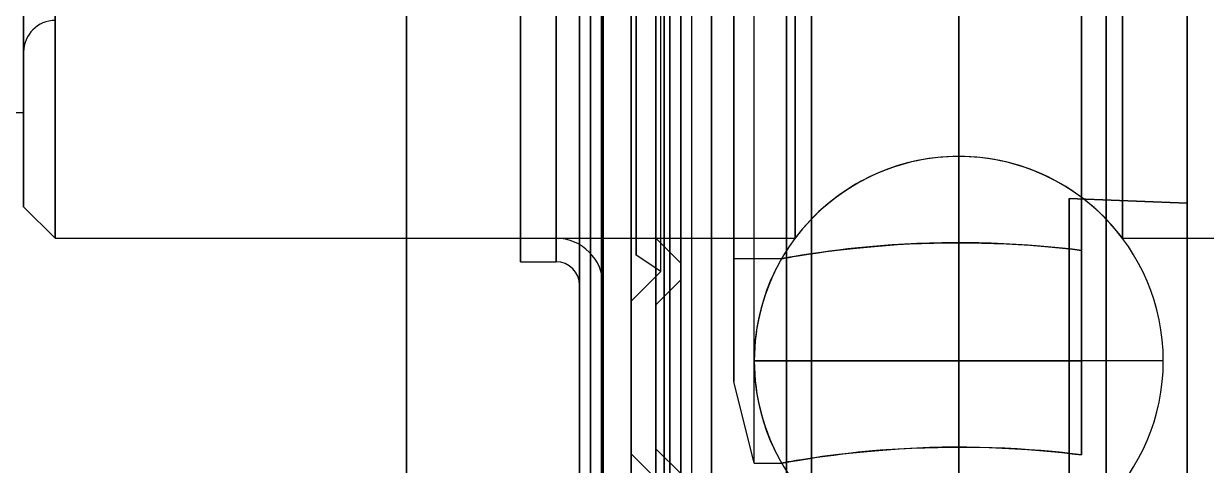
# Model space of a CAD drawing. Header units: millimetres. Extents: x 150937 to 394412, y 327166 to 584759.
# Drawn here: x 236453.25 to 236485.37, y 405536.58 to 405548.58 of the extents above; entities that cross this region are included whole.
import ezdxf

# ---------------------------------------------------------------- set-up
doc = ezdxf.new("R2010")
doc.units = ezdxf.units.MM
doc.layers.add('MAIN-1', color=7, linetype='Continuous')

# ---------------------------------------------------------------- blocks, each defined once
blk = doc.blocks.new('C-1 UP RIGHT')
for p in [(-14.998, -172), (30.002, -172)]:
    blk.add_line(p, (67.602, -172))
at = {"layer": 'MAIN-1'}
for p, q in [((99.202, -198), (99.202, -106)), ((99.202, -106), (99.202, -198)), ((78.002, -191.583), (78.002, -112.417)), ((78.002, -112.417), (78.002, -191.583)), ((83.002, -117.417), (83.002, -186.583)), ((83.002, -186.369), (83.002, -117.631)), ((85.452, -184.25), (85.452, -119.75)), ((85.452, -119.75), (85.452, -184.25)), ((93.002, -119.695), (93.002, -184.305)), ((93.002, -184.305), (93.002, -119.695)), ((85.452, -119.907), (85.452, -184.094)), ((85.452, -184.094), (85.452, -119.907)), ((82.702, -176.696), (82.702, -127.304)), ((83.34, -127.304), (83.34, -176.696)), ((83.34, -176.696), (83.34, -127.304)), ((93.002, -173.195), (93.002, -130.805)), ((93.002, -130.805), (93.002, -173.195)), ((67.602, -133.642), (67.602, -170.358)), ((67.602, -170.358), (67.602, -133.642)), ((67.602, -152), (67.602, -174.562)), ((67.602, -174.562), (67.602, -152)), ((68.46, -152), (68.46, -175.42)), ((68.46, -175.42), (68.46, -152)), ((78.002, -152), (78.002, -196.889)), ((78.002, -196.889), (78.002, -152)), ((81.102, -152), (81.102, -176.058)), ((81.102, -176.058), (81.102, -152)), ((81.102, -175.42), (81.102, -152)), ((82.064, -152), (82.064, -175.42)), ((82.064, -152), (82.064, -176.058)), ((82.064, -176.058), (82.064, -152)), ((82.064, -175.42), (82.064, -152)), ((82.702, -152), (82.702, -183.899)), ((82.702, -183.899), (82.702, -152)), ((82.702, -152), (82.702, -176.696)), ((83.002, -152), (83.002, -186.369)), ((83.002, -186.369), (83.002, -152)), ((83.002, -184.85), (83.002, -152)), ((83.302, -186.669), (83.302, -152)), ((83.302, -152), (83.302, -186.669)), ((83.302, -184.55), (83.302, -152)), ((83.34, -152), (83.34, -183.899)), ((83.34, -183.899), (83.34, -152)), ((84.105, -152), (84.105, -184.55)), ((84.105, -184.55), (84.105, -152)), ((84.105, -181.272), (84.105, -152)), ((84.105, -184.094), (84.105, -152)), ((84.105, -177.131), (84.105, -152)), ((84.239, -152), (84.239, -175.877)), ((84.239, -175.877), (84.239, -152)), ((84.239, -175.42), (84.239, -152)), ((84.778, -177.224), (84.778, -152)), ((84.778, -181.946), (84.778, -152)), ((84.778, -152), (84.778, -184.094)), ((84.778, -184.094), (84.778, -152)), ((84.778, -152), (84.778, -175.42)), ((84.778, -175.42), (84.778, -152)), ((84.778, -152), (84.778, -181.137)), ((84.778, -181.137), (84.778, -152)), ((84.913, -176.322), (84.913, -152)), ((84.996, -152), (84.996, -184.55)), ((84.996, -184.55), (84.996, -152)), ((85.152, -184.55), (85.152, -152)), ((85.152, -152), (85.152, -184.55)), ((85.452, -182.9), (85.452, -152)), ((85.452, -176.55), (85.452, -152)), ((85.452, -176.094), (85.452, -152)), ((85.452, -181.811), (85.452, -152)), ((85.752, -182.6), (85.752, -152)), ((86.282, -188), (86.282, -152)), ((86.892, -179.306), (86.892, -152)), ((86.892, -175.972), (86.892, -152)), ((87.447, -181.528), (87.447, -152)), ((88.322, -188), (88.322, -152)), ((88.556, -152), (88.556, -175.42)), ((88.556, -175.42), (88.556, -152)), ((88.998, -152), (88.998, -182.6)), ((88.998, -182.6), (88.998, -152)), ((97.006, -182.6), (97.006, -152)), ((97.006, -152), (97.006, -182.6)), ((97.448, -175.42), (97.448, -152)), ((97.448, -152), (97.448, -175.42)), ((99.202, -152), (99.202, -174.464)), ((99.202, -174.464), (99.202, -152)), ((86.892, -152.811), (86.892, -179.306)), ((86.282, -154.392), (86.282, -187.367)), ((86.282, -154.392), (86.282, -188)), ((86.282, -187.367), (86.282, -154.392)), ((88.322, -154.392), (88.322, -187.695)), ((88.322, -154.392), (88.322, -188)), ((88.322, -187.695), (88.322, -154.392)), ((96.335, -175.748), (96.335, -155.276)), ((96.335, -155.276), (96.335, -175.748)), ((96.335, -155.638), (96.335, -181.303)), ((96.335, -181.303), (96.335, -155.638)), ((96.002, -174.341), (96.002, -192.019)), ((96.002, -189.161), (96.002, -174.341)), ((96.458, -174.358), (96.002, -174.341)), ((96.002, -192.019), (96.002, -174.341)), ((96.002, -174.341), (96.458, -174.358)), ((96.002, -174.341), (96.002, -189.161)), ((96.915, -174.376), (96.458, -174.358)), ((96.458, -174.358), (96.915, -174.376)), ((97.372, -174.394), (96.915, -174.376)), ((96.915, -174.376), (97.372, -174.394)), ((97.829, -174.411), (97.372, -174.394)), ((97.372, -174.394), (97.829, -174.411)), ((98.286, -174.429), (97.829, -174.411)), ((97.829, -174.411), (98.286, -174.429)), ((98.744, -174.446), (98.286, -174.429)), ((98.286, -174.429), (98.744, -174.446)), ((68.46, -175.42), (67.602, -174.562)), ((99.202, -174.464), (98.744, -174.446)), ((98.744, -174.446), (99.202, -174.464)), ((99.202, -189.161), (99.202, -174.464)), ((99.202, -174.464), (99.202, -189.161)), ((68.46, -175.42), (78.002, -175.42)), ((78.002, -175.42), (88.556, -175.42)), ((81.102, -175.42), (82.064, -175.42)), ((84.239, -175.42), (84.778, -175.42)), ((85.452, -176.094), (84.778, -175.42)), ((89.631, -175.752), (89.875, -175.723)), ((89.991, -175.709), (89.732, -175.74)), ((89.875, -175.723), (90.138, -175.693)), ((90.27, -175.679), (89.991, -175.709)), ((90.138, -175.693), (90.418, -175.665)), ((90.565, -175.651), (90.27, -175.679)), ((90.418, -175.665), (90.713, -175.638)), ((90.875, -175.624), (90.565, -175.651)), ((90.713, -175.638), (91.021, -175.613)), ((91.197, -175.601), (90.875, -175.624)), ((91.021, -175.613), (91.338, -175.592)), ((91.528, -175.581), (91.197, -175.601)), ((91.338, -175.592), (91.663, -175.573)), ((91.865, -175.564), (91.528, -175.581)), ((91.663, -175.573), (91.992, -175.559)), ((92.205, -175.552), (91.865, -175.564)), ((91.992, -175.559), (92.323, -175.549)), ((92.544, -175.544), (92.205, -175.552)), ((92.323, -175.549), (92.652, -175.542)), ((92.879, -175.54), (92.544, -175.544)), ((92.652, -175.542), (92.976, -175.54)), ((93.21, -175.541), (92.879, -175.54)), ((92.976, -175.54), (93.299, -175.542)), ((93.546, -175.545), (93.21, -175.541)), ((93.299, -175.542), (93.628, -175.547)), ((93.886, -175.555), (93.546, -175.545)), ((93.628, -175.547), (93.959, -175.557)), ((94.225, -175.568), (93.886, -175.555)), ((93.959, -175.557), (94.288, -175.571)), ((94.561, -175.585), (94.225, -175.568)), ((94.288, -175.571), (94.614, -175.588)), ((94.889, -175.606), (94.561, -175.585)), ((94.614, -175.588), (94.933, -175.61)), ((95.209, -175.631), (94.889, -175.606)), ((94.933, -175.61), (95.242, -175.634)), ((95.515, -175.658), (95.209, -175.631)), ((95.242, -175.634), (95.539, -175.66)), ((95.807, -175.687), (95.515, -175.658)), ((95.539, -175.66), (95.822, -175.689)), ((96.081, -175.717), (95.807, -175.687)), ((95.822, -175.689), (96.088, -175.718)), ((96.335, -175.748), (96.081, -175.717)), ((96.088, -175.718), (96.335, -175.748)), ((97.448, -175.42), (109.644, -175.42)), ((84.913, -176.322), (84.239, -175.877)), ((86.892, -175.972), (88.191, -175.972)), ((88.207, -175.97), (88.191, -175.972)), ((88.191, -175.972), (88.203, -175.97)), ((88.191, -175.972), (88.191, -175.972)), ((88.191, -175.972), (88.191, -175.972)), ((88.191, -175.972), (88.191, -175.972)), ((88.191, -175.972), (88.191, -175.972)), ((88.191, -175.972), (88.191, -175.972)), ((88.191, -175.972), (88.191, -175.972)), ((88.203, -175.97), (88.241, -175.964)), ((88.249, -175.962), (88.207, -175.97)), ((88.241, -175.964), (88.303, -175.953)), ((88.319, -175.95), (88.249, -175.962)), ((88.303, -175.953), (88.392, -175.937)), ((88.415, -175.933), (88.319, -175.95)), ((88.392, -175.937), (88.505, -175.918)), ((88.538, -175.912), (88.415, -175.933)), ((88.505, -175.918), (88.643, -175.895)), ((88.686, -175.888), (88.538, -175.912)), ((88.643, -175.895), (88.804, -175.869)), ((88.858, -175.861), (88.686, -175.888)), ((88.804, -175.869), (88.985, -175.841)), ((89.051, -175.832), (88.858, -175.861)), ((88.985, -175.841), (89.186, -175.812)), ((89.263, -175.801), (89.051, -175.832)), ((89.186, -175.812), (89.402, -175.782)), ((89.491, -175.77), (89.263, -175.801)), ((89.402, -175.782), (89.631, -175.752)), ((89.732, -175.74), (89.491, -175.77)), ((96.335, -175.748), (96.335, -178.75)), ((96.335, -178.75), (96.335, -175.748)), ((81.102, -176.058), (82.064, -176.058)), ((84.105, -177.131), (84.913, -176.322)), ((84.778, -177.224), (85.452, -176.55)), ((93.002, -178.75), (87.447, -178.75)), ((87.447, -178.75), (93.002, -178.75)), ((98.557, -178.75), (93.002, -178.75)), ((96.335, -178.75), (93.002, -178.75)), ((93.002, -178.75), (96.335, -178.75)), ((96.335, -181.303), (96.335, -178.75)), ((96.335, -178.75), (96.335, -181.303)), ((87.447, -181.528), (86.892, -179.306)), ((85.452, -181.811), (84.778, -181.137)), ((90.87, -181.18), (90.563, -181.206)), ((90.723, -181.192), (91.047, -181.166)), ((91.191, -181.156), (90.87, -181.18)), ((91.047, -181.166), (91.383, -181.144)), ((91.522, -181.136), (91.191, -181.156)), ((91.383, -181.144), (91.729, -181.125)), ((91.861, -181.119), (91.522, -181.136)), ((91.729, -181.125), (92.08, -181.111)), ((92.204, -181.107), (91.861, -181.119)), ((92.08, -181.111), (92.433, -181.101)), ((92.547, -181.099), (92.204, -181.107)), ((92.433, -181.101), (92.784, -181.096)), ((92.887, -181.095), (92.547, -181.099)), ((92.784, -181.096), (93.13, -181.095)), ((93.224, -181.096), (92.887, -181.095)), ((93.13, -181.095), (93.48, -181.099)), ((93.565, -181.101), (93.224, -181.096)), ((93.48, -181.099), (93.832, -181.108)), ((93.909, -181.11), (93.565, -181.101)), ((93.832, -181.108), (94.184, -181.121)), ((94.251, -181.124), (93.909, -181.11)), ((94.184, -181.121), (94.532, -181.139)), ((94.587, -181.142), (94.251, -181.124)), ((94.532, -181.139), (94.871, -181.16)), ((94.916, -181.163), (94.587, -181.142)), ((94.871, -181.16), (95.198, -181.185)), ((95.232, -181.188), (94.916, -181.163)), ((84.778, -181.946), (84.105, -181.272)), ((88.361, -181.497), (88.284, -181.511)), ((88.299, -181.508), (88.382, -181.494)), ((88.462, -181.48), (88.361, -181.497)), ((88.382, -181.494), (88.491, -181.475)), ((88.586, -181.46), (88.462, -181.48)), ((88.491, -181.475), (88.624, -181.453)), ((88.732, -181.436), (88.586, -181.46)), ((88.624, -181.453), (88.781, -181.428)), ((88.899, -181.41), (88.732, -181.436)), ((88.781, -181.428), (88.959, -181.4)), ((89.086, -181.382), (88.899, -181.41)), ((88.959, -181.4), (89.158, -181.371)), ((89.291, -181.352), (89.086, -181.382)), ((89.158, -181.371), (89.375, -181.341)), ((89.511, -181.323), (89.291, -181.352)), ((89.375, -181.341), (89.607, -181.31)), ((89.745, -181.293), (89.511, -181.323)), ((89.607, -181.31), (89.854, -181.28)), ((89.998, -181.264), (89.745, -181.293)), ((89.854, -181.28), (90.124, -181.25)), ((90.271, -181.234), (89.998, -181.264)), ((90.124, -181.25), (90.415, -181.22)), ((90.563, -181.206), (90.271, -181.234)), ((90.415, -181.22), (90.723, -181.192)), ((95.198, -181.185), (95.511, -181.213)), ((95.535, -181.215), (95.232, -181.188)), ((95.511, -181.213), (95.806, -181.242)), ((95.821, -181.243), (95.535, -181.215)), ((95.806, -181.242), (96.082, -181.272)), ((96.089, -181.273), (95.821, -181.243)), ((96.082, -181.272), (96.335, -181.303)), ((96.335, -181.303), (96.089, -181.273)), ((87.447, -181.528), (88.191, -181.528)), ((88.191, -181.527), (88.205, -181.525)), ((88.2, -181.526), (88.191, -181.527)), ((88.23, -181.52), (88.2, -181.526)), ((88.205, -181.525), (88.24, -181.519)), ((88.284, -181.511), (88.23, -181.52)), ((88.24, -181.519), (88.299, -181.508))]:
    blk.add_line(p, q, dxfattribs=at)
for centre, radius, start, end in [((68.46, -170.358), 0.858, 90, 180), ((93.002, -178.75), 5.555, 360, 180), ((93.002, -178.75), 5.555, 90, 143.1688), ((93.002, -178.75), 5.555, 36.8313, 90), ((82.064, -176.696), 1.276, 360, 90), ((93.002, -178.75), 5.555, 150, 180), ((82.064, -176.696), 0.638, 360, 90), ((93.002, -178.75), 5.555, 180, 360), ((93.002, -178.75), 5.555, 180, 210)]:
    blk.add_arc(centre, radius, start, end, dxfattribs=at)

msp = doc.modelspace()

# ---------------------------------------------------------------- block references
msp.add_blockref('C-1 UP RIGHT', (236385.644, 405718.166))

doc.saveas('drawing.dxf')
